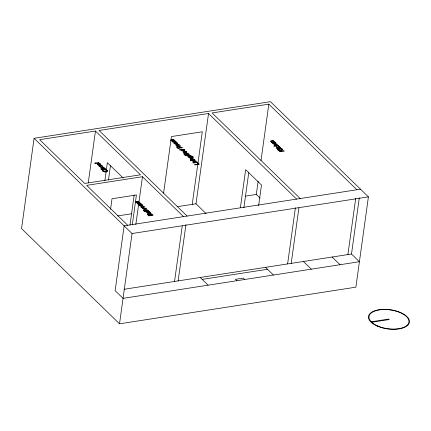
<?xml version="1.0" encoding="UTF-8"?>
<svg xmlns="http://www.w3.org/2000/svg" width="431" height="431" viewBox="0 0 431 431"><rect width="100%" height="100%" fill="white"/><g stroke="black" fill="none" stroke-linecap="round" stroke-linejoin="round"><path stroke-width="0.65" d="M106.888 170.994L104.711 171.64A1.568 0.738 7.9 0 1 103.063 171.112A1.568 0.738 7.9 0 1 103.311 170.272M34.076 138.313L21.55 228.602L119.522 323.816L355.882 287.175L368.413 196.886L270.442 101.673L34.076 138.313L132.048 233.527L368.413 196.886M88.274 182.814L95.461 131.029L39.647 139.682L84.675 183.444L140.49 174.792L95.461 131.029M104.862 180.654L107.357 162.67L123.142 178.014M108.45 180.099L110.481 165.445M110.535 209.407L112.017 198.75L136.422 194.968L132.263 224.934M130.011 225.009L134.165 195.038M119.522 323.816L132.048 233.527M135.835 224.513L142.467 176.715L86.653 185.368L127.721 225.278M163.581 193.174L171.436 136.568L202.306 131.784L192.231 204.375M174.544 281.454L182.254 225.887M178.132 280.893L185.933 224.67M206.137 213.641L195.997 203.788L208.529 113.504L99.049 130.474L187.129 216.071M240.39 207.629L245.659 169.669L261.493 185.055L258.627 205.7M243.887 207.737L248.784 172.443M260.152 198.185L256.3 194.44L258.142 181.165M260.997 160.585L268.831 104.157L212.117 112.944L300.192 198.54M287.606 263.923L295.413 207.699M291.2 263.368L298.909 207.801M347.909 254.576L355.71 198.352M360.494 189.193L124.133 225.833L115.136 290.661L123.056 298.354L359.416 261.714L351.502 254.021L359.303 197.791M279.25 147.019C278.049 147.865 276.303 147.025 276.594 146.211M106.985 171.613C106.112 173.003 99.776 170.676 103.348 170.293M100.401 166.635L100.019 166.608A1.169 0.55 7.9 0 1 99.604 166.334A0.803 0.377 7.9 0 1 99.69 165.849M98.397 162.719L95.515 162.843L95.811 163.133L94.685 163.306L96.334 163.64L98.413 163.063A3.626 1.702 7.9 0 0 98.974 162.956L98.893 162.417L98.392 162.503M280.242 147.919L277.348 148.043L277.645 148.334L276.519 148.506L278.167 148.84L280.247 148.264A3.626 1.702 7.9 0 0 280.813 148.156L280.71 147.607L280.225 147.704M148 210.926L145.118 211.05L145.414 211.335L144.288 211.513L145.937 211.842L148.016 211.271A3.626 1.702 7.9 0 0 148.576 211.163L148.458 210.597L148.038 210.748M278.965 147.553L279.218 147.494A1.659 0.781 7.9 0 0 279.671 146.545A1.659 0.781 7.9 0 0 277.688 145.953M185.906 152.757C184.71 153.56 181.446 151.642 184.032 151.189M98.139 163.575C95.558 164.055 98.818 165.93 100.019 165.143A1.783 0.84 7.9 0 0 100.757 164.189A1.783 0.84 7.9 0 0 98.764 163.446M273.491 142.478C270.9 142.984 274.175 144.811 275.366 144.046A1.783 0.84 7.9 0 0 276.109 143.087A1.783 0.84 7.9 0 0 274.116 142.343M136.562 201.573L138.777 201.229L139.073 201.519L136.53 201.988L137.123 202.538A1.239 0.582 7.9 0 0 137.947 202.532M137.968 202.548L139.833 202.258L140.129 202.548C135.054 202.478 138.874 204.515 140.889 203.287L141.19 203.577L137.947 204.078L137.678 203.82L138.162 203.744A1.223 0.571 7.9 0 1 137.069 203.287A1.223 0.571 7.9 0 1 137.09 202.699M117.652 215.936L131.557 213.781M177.125 206.713L195.997 203.788M245.751 196.078L256.3 194.44M124.042 289.282L351.502 254.021M202.187 279.396L267.511 269.273M371.215 321.79L388.708 319.075L389.204 319.554L371.711 322.269M176.753 144.153C177.82 143.555 180.875 145.058 178.644 145.721A3.421 1.605 7.9 0 1 178.229 145.786L177.61 145.807A1.53 0.717 7.9 0 1 176.785 145.673M101.727 167.104C102.799 166.479 105.832 168.036 103.618 168.666A3.421 1.605 7.9 0 1 103.203 168.731L102.583 168.758A1.53 0.717 7.9 0 1 101.759 168.623M184.129 151.173L185.529 152.482A1.228 0.576 7.9 0 0 186.219 151.874A1.228 0.576 7.9 0 0 184.856 151.319M98.241 163.559L99.642 164.874A1.228 0.576 7.9 0 0 100.331 164.265A1.228 0.576 7.9 0 0 98.968 163.71M273.615 142.456L274.994 143.771M191.509 156.022L191.396 156.022A4.455 2.09 7.9 0 0 190.47 156.119L187.674 156.545L188.347 156.744A1.379 0.646 7.9 0 0 188.352 157.277L189.952 157.848L191.784 157.428A1.476 0.695 7.9 0 0 191.698 156.809A1.352 0.636 7.9 0 0 190.809 156.394L190.992 156.367A4.159 1.95 7.9 0 1 191.456 156.308M191.412 159.292L191.973 159.287A2.898 1.363 7.9 0 0 192.194 159.26L193.95 158.991L194.246 159.276L191.003 159.782L190.734 159.518L191.192 159.448A1.336 0.625 7.9 0 1 190.265 159.109L189.926 158.613L190.292 158.301L192.813 157.886L193.115 158.177L190.61 158.651L191.219 159.255M271.864 141.869L272.478 141.874A2.898 1.363 7.9 0 0 272.699 141.842L274.45 141.573L274.752 141.864L271.508 142.365L271.239 142.101L271.697 142.031A1.336 0.625 7.9 0 1 270.765 141.691L270.431 141.179L270.797 140.883L273.319 140.468L273.615 140.759L271.094 141.255L271.724 141.837M172.12 140.84L171.84 140.792A1.32 0.62 7.9 0 1 170.983 140.393M137.16 202.726L136.88 202.672A1.32 0.62 7.9 0 1 136.018 202.279M99.739 165.881C96.905 165.348 101.953 168.446 100.973 166.005A3.534 1.659 7.9 0 1 100.87 165.763C102.271 164.917 101.931 167.632 102.718 166.35C102.465 165.057 99.302 164.825 100.525 166.409M147.72 212.224A6.697 3.146 7.9 0 1 148.426 212.725L148.593 212.839M148.544 212.806L148.566 212.822A3.281 1.541 7.9 0 0 148.776 212.968C150.36 214.035 151.448 212.171 149.341 211.955A1.196 0.56 7.9 0 0 149.676 211.82L149.374 211.529M268.831 104.157L356.906 189.753M208.529 113.504L296.603 199.1M332.118 257.027L340.032 264.72M303.402 261.477L311.317 269.17M184.015 151.529L185.055 152.542A1.115 0.523 7.9 0 1 183.838 152.321A1.115 0.523 7.9 0 1 183.558 151.717M265.534 267.344L273.448 275.043M142.467 176.715L183.536 216.626M244.733 279.493L243.31 278.108L235.412 279.331L236.84 280.716M200.205 277.472L208.125 285.166M277.709 145.985L277.925 146.287A1.04 0.49 7.9 0 1 279.035 146.486A1.04 0.49 7.9 0 1 279.32 147.036M192.431 157.148L192.652 157.455A1.099 0.517 7.9 0 0 193.287 157.153M148.453 213.135C148.711 214.008 145.576 212.618 146.901 212.03A2.888 1.358 7.9 0 1 147.224 211.966L148.717 211.729A2.365 1.11 7.9 0 0 149.406 211.546M274.132 142.386L274.342 142.683M184.673 151.098L184.883 151.394M98.78 163.489L98.99 163.785M104.825 169.997L104.641 169.658A2.263 1.061 7.9 0 1 107.238 170.401M192.705 157.003A0.625 0.296 7.9 0 1 192.425 157.143M191.224 157.223A1.751 0.819 7.9 0 1 189.489 157.493L188.826 156.825L190.588 156.566A0.959 0.453 7.9 0 1 191.289 157.245M191.671 156.022A1.708 0.803 7.9 0 1 193.12 157.121M191.509 156.297A1.045 0.49 7.9 0 1 192.63 156.986M184.651 151.055A1.783 0.84 7.9 0 1 186.65 151.798A1.783 0.84 7.9 0 1 185.896 152.746M183.541 151.712A1.228 0.576 7.9 0 1 184.021 151.534M184.204 150.349A1.778 0.835 7.9 0 1 182.432 150.629A0.97 0.453 7.9 0 1 181.731 149.977M181.801 149.999A1.778 0.835 7.9 0 1 183.568 149.713A0.975 0.458 7.9 0 1 184.269 150.371M179.468 147.186A1.81 0.851 7.9 0 1 179.765 146.755L180.637 146.05L180.25 145.678L179.458 146.271A4.283 2.01 7.9 0 0 179.145 146.594A1.729 0.814 7.9 0 0 179.097 146.831C177.308 145.511 174.948 146.923 177.922 148.442L182.383 147.747L182.054 147.429L180.083 147.736L179.695 147.359A2.036 0.954 7.9 0 1 179.565 147.219M176.737 145.721A1.826 0.857 7.9 0 1 175.686 144.821A1.826 0.857 7.9 0 1 176.748 144.148M174.878 143.819A1.53 0.717 7.9 0 0 175.697 143.954L176.322 143.932A3.421 1.605 7.9 0 0 176.737 143.868C178.967 143.291 175.918 141.654 174.846 142.3A1.826 0.857 7.9 0 0 173.779 142.963A1.826 0.857 7.9 0 0 174.83 143.862M172.055 140.813A1.223 0.571 7.9 0 0 172.034 141.406A1.223 0.571 7.9 0 0 173.122 141.81L172.637 141.934L172.906 142.192L176.15 141.691L175.853 141.4C173.601 142.564 170.202 140.657 175.094 140.662L174.792 140.377L172.928 140.662A1.239 0.582 7.9 0 1 172.082 140.673L171.49 140.102L174.032 139.633L173.736 139.348L171.522 139.687A1.293 0.609 7.9 0 0 170.854 140.409M276.912 147.429A1.632 0.765 7.9 0 1 276.503 146.163M278.9 147.51A2.09 0.981 7.9 0 1 276.853 147.494M274.315 142.607A1.228 0.576 7.9 0 1 275.684 143.162A1.228 0.576 7.9 0 1 275.005 143.787M273.017 143.006A1.115 0.523 7.9 0 0 273.302 143.609A1.115 0.523 7.9 0 0 274.52 143.83L273.475 142.817A1.228 0.576 7.9 0 0 273.001 143M148.463 213.178A1.174 0.55 7.9 0 1 147.186 212.402M147.165 212.391A0.743 0.35 7.9 0 1 147.574 212.257M141.826 207.559A1.53 0.717 7.9 0 0 142.645 207.694L143.27 207.667A3.421 1.605 7.9 0 0 143.685 207.607C145.91 207.025 142.871 205.398 141.788 206.04A1.826 0.857 7.9 0 0 140.727 206.702A1.826 0.857 7.9 0 0 141.777 207.602M139.913 205.706A1.53 0.717 7.9 0 0 140.738 205.84L141.363 205.813A3.421 1.605 7.9 0 0 141.777 205.749C144.013 205.178 140.953 203.54 139.881 204.186A1.826 0.857 7.9 0 0 138.82 204.849A1.826 0.857 7.9 0 0 139.87 205.749M135.889 202.295A1.293 0.609 7.9 0 1 136.535 201.541M101.711 168.666A1.826 0.857 7.9 0 1 100.66 167.767A1.826 0.857 7.9 0 1 101.721 167.093M104.803 169.97A1.654 0.776 7.9 0 1 106.963 170.972M107.174 170.412A2.333 1.094 7.9 0 1 107.13 171.63M147.467 214.487L148.717 215.915L153.172 215.225L150.845 213.609L147.467 214.46M183.757 153.889L185.001 155.322L189.462 154.627C187.808 152.084 185.459 153.361 183.757 153.867M181.187 150.144C181.623 151.502 185.556 151.233 184.608 149.859A1.185 0.555 7.9 0 0 183.703 149.525L184.139 149.46L183.859 149.185L179.398 149.875L181.187 150.144M143.728 209.579L143.927 209.951A1.449 0.679 7.9 0 0 144.881 210.398L143.291 210.64L143.588 210.931L148.048 210.242L147.747 209.951C145.538 211.26 141.998 209.019 146.912 209.137L146.615 208.852L143.733 209.541M274.245 144.908L274.445 145.279A1.449 0.679 7.9 0 0 275.398 145.726L273.809 145.969L274.105 146.26L278.566 145.57L278.264 145.279C275.975 146.545 272.548 144.401 277.435 144.466L277.133 144.18L274.245 144.908M149.929 214.218L150.791 215.225L152.332 214.983L151.092 213.981L149.929 214.202M186.214 153.625L187.081 154.627L188.622 154.39L187.383 153.388L186.214 153.608M148.092 214.584L148.9 215.516L150.279 215.301L149.185 214.406L148.102 214.546M184.376 153.991L185.19 154.923L186.564 154.707L185.422 153.792L184.376 153.991M150.107 212.779L148.964 212.1A1.514 0.711 7.9 0 0 148.35 212.138L148.14 212.16A5.608 2.634 7.9 0 1 148.84 212.628L150.096 212.822M103.952 167.977C100.353 170.003 100.999 165.52 103.952 167.977M142.106 205.059C138.62 207.122 139.057 202.602 142.106 205.059M144.013 206.912C140.775 209.013 140.748 204.461 144.013 206.912M177.066 143.173C173.483 145.204 174.097 140.727 177.066 143.173M178.978 145.026C175.412 147.095 176.02 142.526 178.973 145.053M177.125 146.912L178.111 148.043L179.571 147.817L178.283 146.745L177.125 146.912M282.23 149.131L280.656 150.591L277.833 149.88L278.291 150.333L281.605 151.146L279.471 151.475L279.8 151.793L284.261 151.103L283.932 150.785L281.292 150.748L282.661 149.546L282.23 149.131M196.25 161.226L193.67 162.374L193.352 162.067L195.453 161.183L192.361 161.102L192.048 160.795L195.933 160.919L196.25 161.226M105.39 168.785L100.929 169.475L101.226 169.766L105.687 169.076L105.39 168.785M190.868 160.321L190.249 160.418L191.17 160.612L190.868 160.321M194.71 159.729L191.466 160.23L191.763 160.521L195.006 160.02L194.71 159.729M277.855 149.207L277.235 149.304L278.157 149.498L277.855 149.207M281.696 148.609L278.453 149.115L278.749 149.401L281.993 148.9L281.696 148.609M193.347 162.724L192.722 162.821L193.643 163.015L193.347 162.724M197.182 162.131L193.939 162.632L194.236 162.923L197.479 162.422L197.182 162.131M197.824 162.756L197.312 162.832L198.529 164.022L194.586 164.631L194.914 164.954L199.375 164.259L197.824 162.756M143.151 208.566L142.645 208.642L146.141 208.388L145.84 208.098L144.153 208.356A2.489 1.169 7.9 0 1 143.469 208.41A0.765 0.361 7.9 0 1 142.666 207.974L142.052 207.947L143.151 208.566M190.486 155.537L185.179 155.553L190.75 155.79L190.486 155.537M99.168 164.928L98.123 163.915A1.228 0.576 7.9 0 0 97.654 164.103A1.115 0.523 7.9 0 0 97.95 164.707A1.115 0.523 7.9 0 0 99.168 164.933M377.772 326.003A20.133 9.45 7.9 0 0 408.89 322.135A20.133 9.45 7.9 0 0 380.207 309.814A20.133 9.45 7.9 0 0 377.772 326.003M377.114 326.014A20.645 9.692 7.9 0 0 409.364 322.415A20.645 9.692 7.9 0 0 380.39 309.523A20.645 9.692 7.9 0 0 377.114 326.014"/></g></svg>
